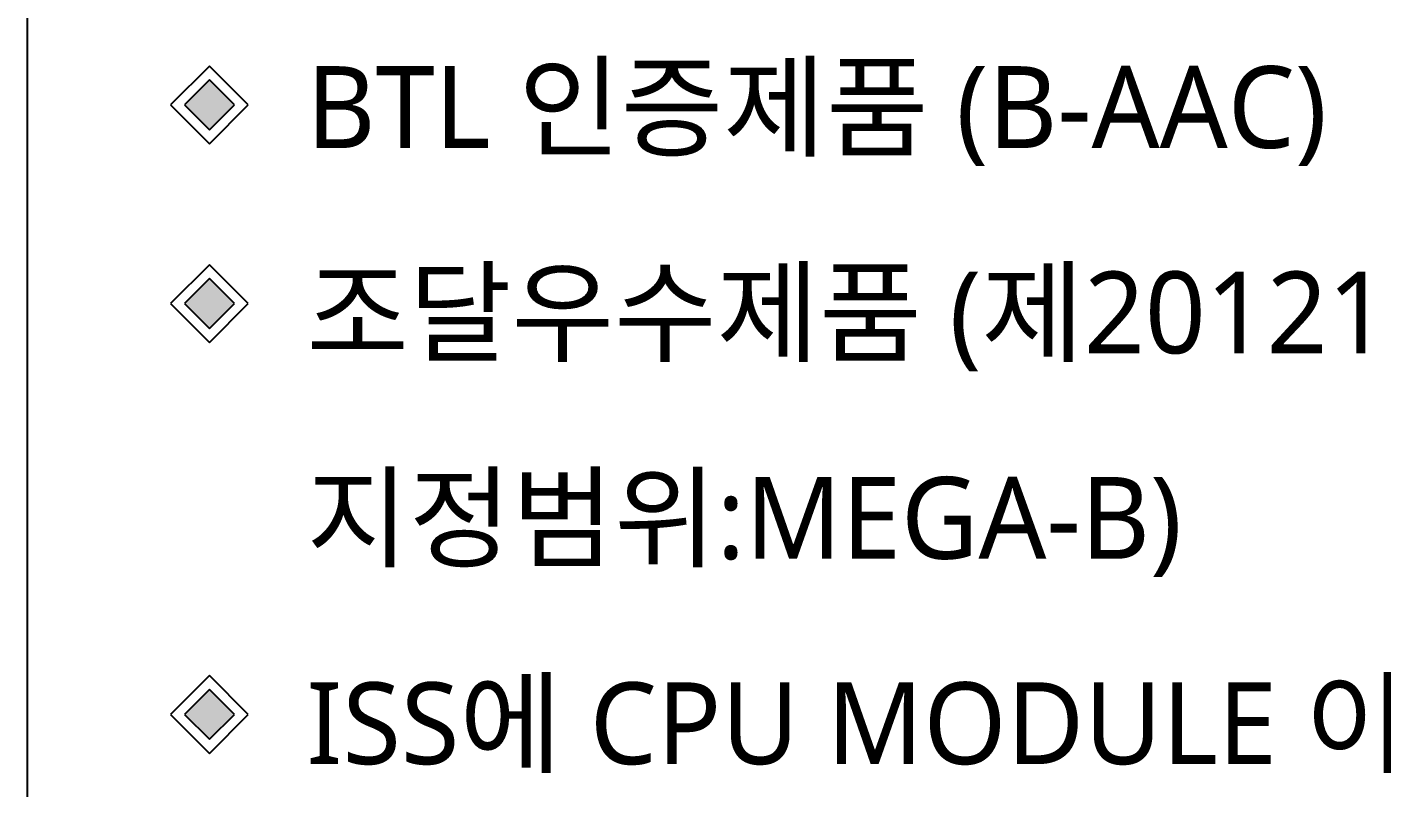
# Model space of a CAD drawing. Header units: millimetres. Extents: x -86 to 11742, y 5229 to 11464.
# Drawn here: x 1139.92 to 1189.65, y 5503.98 to 5531.88 of the extents above; entities that cross this region are included whole.
import ezdxf

# ---------------------------------------------------------------- set-up
doc = ezdxf.new("R2010")
doc.units = ezdxf.units.MM
doc.header["$LTSCALE"] = 5
doc.layers.add('AUTO', color=7, linetype='CONTINUOUS')
doc.styles.add('QQ', font='MALGUN.TTF.TTF')

msp = doc.modelspace()

# ---------------------------------------------------------------- linework, layer by layer
at = {"layer": 'AUTO'}
msp.add_line((1139.925, 5582.033), (1139.925, 5477.224), dxfattribs=at)
at = {"layer": 'AUTO', "color": 6}
for p, q in [((1146.616, 5530.458), (1145.188, 5529.03)), ((1148.044, 5529.03), (1146.616, 5530.458)), ((1146.617, 5529.947), (1145.704, 5529.033)), ((1147.531, 5529.033), (1146.617, 5529.947)), ((1145.188, 5529.03), (1146.616, 5527.602)), ((1145.704, 5529.033), (1146.617, 5528.119)), ((1146.616, 5527.602), (1148.044, 5529.03)), ((1146.617, 5528.119), (1147.531, 5529.033)), ((1146.616, 5523.171), (1145.188, 5521.743)), ((1148.044, 5521.743), (1146.616, 5523.171)), ((1146.617, 5522.66), (1145.704, 5521.746)), ((1147.531, 5521.746), (1146.617, 5522.66)), ((1145.188, 5521.743), (1146.616, 5520.315)), ((1145.704, 5521.746), (1146.617, 5520.832)), ((1146.616, 5520.315), (1148.044, 5521.743)), ((1146.617, 5520.832), (1147.531, 5521.746)), ((1146.616, 5508.103), (1145.188, 5506.675)), ((1148.044, 5506.675), (1146.616, 5508.103)), ((1146.617, 5507.592), (1145.704, 5506.678)), ((1147.531, 5506.678), (1146.617, 5507.592)), ((1145.188, 5506.675), (1146.616, 5505.247)), ((1145.704, 5506.678), (1146.617, 5505.764)), ((1146.616, 5505.247), (1148.044, 5506.675)), ((1146.617, 5505.764), (1147.531, 5506.678))]:
    msp.add_line(p, q, dxfattribs=at)
for points in [[(1146.617, 5529.947), (1147.531, 5529.033), (1145.704, 5529.033), (1146.617, 5528.119)], [(1146.617, 5522.66), (1147.531, 5521.746), (1145.704, 5521.746), (1146.617, 5520.832)], [(1146.617, 5507.592), (1147.531, 5506.678), (1145.704, 5506.678), (1146.617, 5505.764)]]:
    msp.add_solid(points, dxfattribs=at)

# ---------------------------------------------------------------- texts
at = {"layer": 'AUTO', "color": 2, "style": 'QQ'}
for s, p in [('BTL 인증제품 (B-AAC)', (1150.175, 5527.453)), ('조달우수제품 (제2012197호,', (1150.175, 5519.919)), ('지정범위:MEGA-B)', (1150.175, 5512.385)), ('ISS에 CPU MODULE 이중화', (1150.175, 5504.851))]:
    msp.add_text(s, height=3, dxfattribs=at).set_placement(p)

doc.saveas('drawing.dxf')
